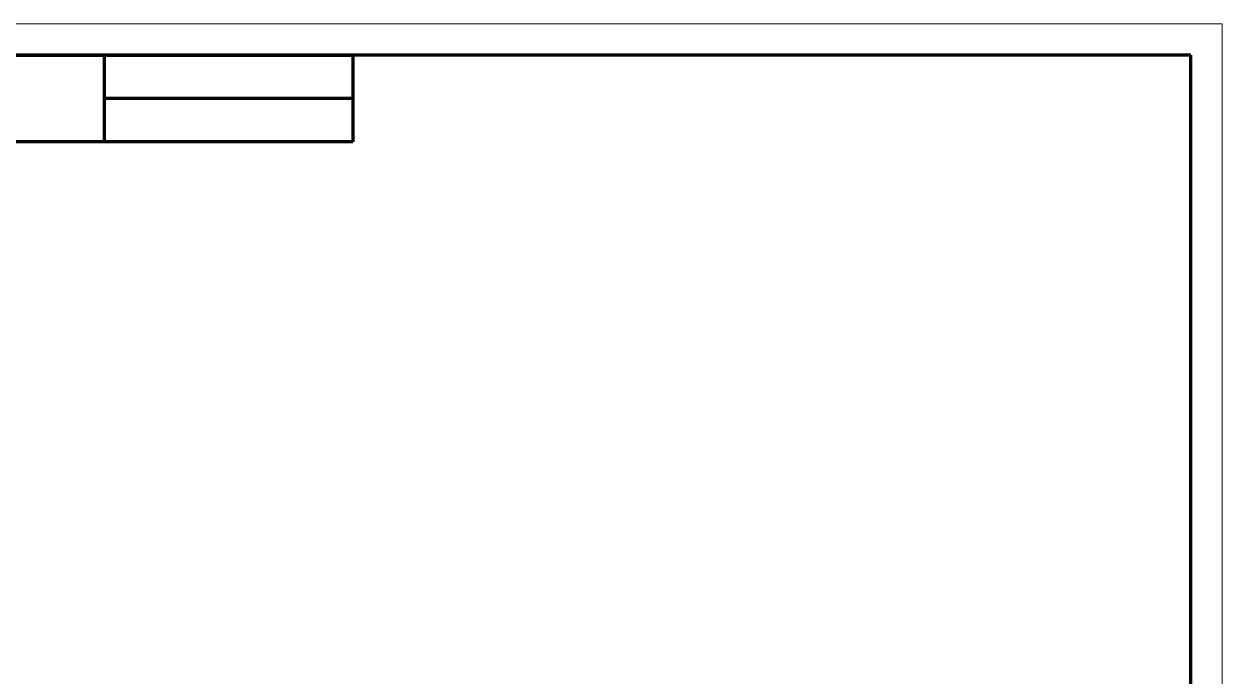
# Model space of a CAD drawing. Header units: millimetres. Extents: x 0 to 297, y 0 to 210.
# Drawn here: x 104 to 297, y 105 to 210 of the extents above; entities that cross this region are included whole.
import ezdxf

# ---------------------------------------------------------------- set-up
doc = ezdxf.new("R2010")
doc.units = ezdxf.units.MM
doc.layers.get('0').update_dxf_attribs({"linetype": 'CONTINUOUS', "lineweight": 0})

# ---------------------------------------------------------------- blocks, each defined once
blk = doc.blocks.new('high_field001')
at = {"lineweight": 70}
for p, q in [((0, 0), (67, 0)), ((0, -14), (0, 0)), ((67, 0), (67, -14)), ((27, -14), (27, 0)), ((67, -7), (27, -7)), ((67, -14), (0, -14))]:
    blk.add_line(p, q, dxfattribs=at)

msp = doc.modelspace()

# ---------------------------------------------------------------- linework, layer by layer
for p, q in [((297, 210), (0, 210)), ((297, 0), (297, 210))]:
    msp.add_line(p, q)
at = {"lineweight": 70}
for p, q in [((292, 205), (20, 205)), ((292, 5), (292, 205))]:
    msp.add_line(p, q, dxfattribs=at)

# ---------------------------------------------------------------- block references
msp.add_blockref('high_field001', (90, 205))

doc.saveas('drawing.dxf')
